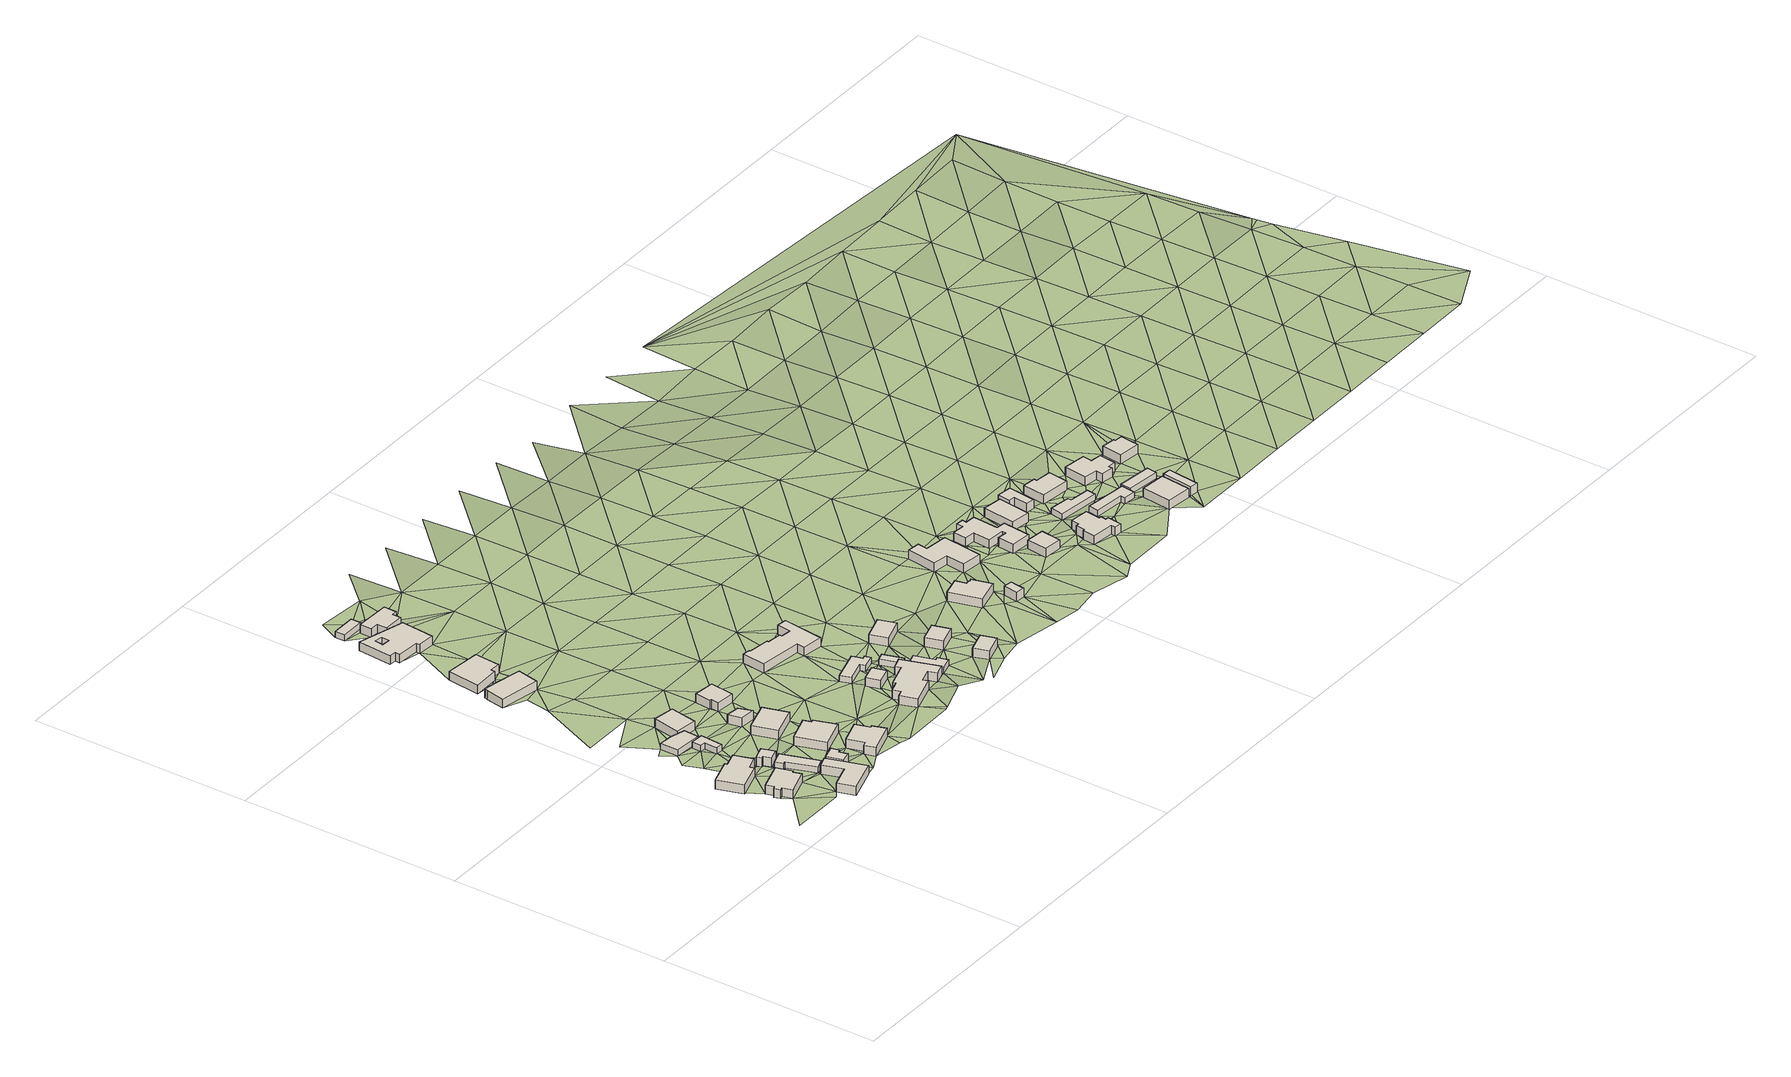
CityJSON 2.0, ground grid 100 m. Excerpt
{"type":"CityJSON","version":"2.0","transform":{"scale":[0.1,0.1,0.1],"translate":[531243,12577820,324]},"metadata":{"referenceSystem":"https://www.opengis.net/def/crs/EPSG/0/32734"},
"CityObjects":{
"building1":{"type":"Building","attributes":{"address":"5 Khorhamer Street Mamre 7347 Cape Town","building":"house","building:levels":"1","building_height":4.1,"plus_code":"4FRWFFPJ+37V","ground_height":194.31,"roof_height":198.41},"geometry":[{"type":"Solid","lod":"1","boundaries":[[[[0,1,2,3]],[[1,4,5,2]],[[4,6,7,5]],[[6,8,9,7]],[[8,10,11,9]],[[10,12,13,11]],[[12,14,15,13]],[[14,16,17,15]],[[16,18,19,17]],[[18,0,3,19]],[[3,2,5,7,9,11,13,15,17,19]],[[18,16,14,12,10,8,6,4,1,0]]]]}]},
"building2":{"type":"Building","attributes":{"address":"3 Khorhamer Street Mamre 7347 Cape Town","building":"house","building:levels":"1","building_height":4.1,"plus_code":"4FRWFFPJ+576","ground_height":194,"roof_height":198.1},"geometry":[{"type":"Solid","lod":"1","boundaries":[[[[20,21,22,23]],[[21,24,25,22]],[[24,26,27,25]],[[26,28,29,27]],[[28,30,31,29]],[[30,32,33,31]],[[32,34,35,33]],[[34,20,23,35]],[[23,22,25,27,29,31,33,35]],[[34,32,30,28,26,24,21,20]]]]}]},
"building3":{"type":"Building","attributes":{"address":"7 Khorhamer Street Mamre 7347 Cape Town","building":"house","building:levels":"1","building_height":4.1,"plus_code":"4FRWFFPJ+29J","ground_height":194.35,"roof_height":198.45},"geometry":[{"type":"Solid","lod":"1","boundaries":[[[[36,37,38,39]],[[37,40,41,38]],[[40,42,43,41]],[[42,44,45,43]],[[44,46,47,45]],[[46,36,39,47]],[[39,38,41,43,45,47]],[[46,44,42,40,37,36]]]]}]},
"building4":{"type":"Building","attributes":{"building":"garage","building:levels":"1","building_height":4.1,"plus_code":"4FRWFFPJ+583","ground_height":194.04,"roof_height":198.14},"geometry":[{"type":"Solid","lod":"1","boundaries":[[[[48,49,50,51]],[[49,52,53,50]],[[52,54,55,53]],[[54,56,57,55]],[[56,58,59,57]],[[58,48,51,59]],[[51,50,53,55,57,59]],[[58,56,54,52,49,48]]]]}]},
"building5":{"type":"Building","attributes":{"address":"Khorhamer Street Mamre 7347 Cape Town","building":"cabin","building:levels":"1","building_height":2.8,"plus_code":"4FRWFFPJ+485","ground_height":194.35,"roof_height":197.15},"geometry":[{"type":"Solid","lod":"1","boundaries":[[[[60,61,62,63]],[[61,64,65,62]],[[64,66,67,65]],[[66,68,69,67]],[[68,70,71,69]],[[70,60,63,71]],[[63,62,65,67,69,71]],[[70,68,66,64,61,60]]]]}]},
"building6":{"type":"Building","attributes":{"building":"cabin","building:levels":"1","building_height":2.8,"plus_code":"4FRWFFPJ+77H","ground_height":193.73,"roof_height":196.53},"geometry":[{"type":"Solid","lod":"1","boundaries":[[[[72,73,74,75]],[[73,76,77,74]],[[76,78,79,77]],[[78,80,81,79]],[[80,72,75,81]],[[75,74,77,79,81]],[[80,78,76,73,72]]]]}]},
"building7":{"type":"Building","attributes":{"address":"Khorhamer Street Mamre 7347 Cape Town","building":"cabin","building:levels":"1","building_height":2.8,"plus_code":"4FRWFFPJ+68J","ground_height":193.73,"roof_height":196.53},"geometry":[{"type":"Solid","lod":"1","boundaries":[[[[82,83,84,85]],[[83,86,87,84]],[[86,88,89,87]],[[88,90,91,89]],[[90,92,93,91]],[[92,82,85,93]],[[85,84,87,89,91,93]],[[92,90,88,86,83,82]]]]}]},
"building8":{"type":"Building","attributes":{"building":"yes","building:levels":"1","building_height":4.1,"plus_code":"4FRWFFPJ+398","ground_height":194.6,"roof_height":198.7},"geometry":[{"type":"Solid","lod":"1","boundaries":[[[[94,95,96,97]],[[95,98,99,96]],[[98,100,101,99]],[[100,102,103,101]],[[102,104,105,103]],[[104,94,97,105]],[[97,96,99,101,103,105]],[[104,102,100,98,95,94]]]]}]},
"building9":{"type":"Building","attributes":{"address":"21 Main Road Mamre 7347 Cape Town","building":"house","building:levels":"1","building_height":4.1,"plus_code":"4FRWFFPJ+884","ground_height":193.42,"roof_height":197.52},"geometry":[{"type":"Solid","lod":"1","boundaries":[[[[106,107,108,109]],[[107,110,111,108]],[[110,112,113,111]],[[112,106,109,113]],[[109,108,111,113]],[[112,110,107,106]]]]}]},
"building10":{"type":"Building","attributes":{"address":"1 Frans Street Mamre 7347 Cape Town","building":"house","building:levels":"1","building_height":4.1,"plus_code":"4FRWFFPJ+H73","ground_height":193.17,"roof_height":197.27},"geometry":[{"type":"Solid","lod":"1","boundaries":[[[[114,115,116,117]],[[115,118,119,116]],[[118,120,121,119]],[[120,122,123,121]],[[122,124,125,123]],[[124,114,117,125]],[[117,116,119,121,123,125]],[[124,122,120,118,115,114]]]]}]},
"building11":{"type":"Building","attributes":{"address":"4 Groenkloof Street Mamre 7347 Cape Town","building":"house","building:levels":"1","building_height":4.1,"plus_code":"4FRWFFPJ+4CG","ground_height":194.31,"roof_height":198.41},"geometry":[{"type":"Solid","lod":"1","boundaries":[[[[126,127,128,129]],[[127,130,131,128]],[[130,132,133,131]],[[132,134,135,133]],[[134,136,137,135]],[[136,126,129,137]],[[129,128,131,133,135,137]],[[136,134,132,130,127,126]]]]}]},
"building12":{"type":"Building","attributes":{"address":"1 Tol Street Mamre 7347 Cape Town","building":"house","building:levels":"1","building_height":4.1,"plus_code":"4FRWFFPJ+J78","ground_height":193.06,"roof_height":197.16},"geometry":[{"type":"Solid","lod":"1","boundaries":[[[[138,139,140,141]],[[139,142,143,140]],[[142,144,145,143]],[[144,146,147,145]],[[146,148,149,147]],[[148,138,141,149]],[[141,140,143,145,147,149]],[[148,146,144,142,139,138]]]]}]},
"building13":{"type":"Building","attributes":{"address":"2 Groenkloof Street Mamre 7347 Cape Town","building":"house","building:levels":"1","building_height":4.1,"plus_code":"4FRWFFPJ+5CV","ground_height":194.31,"roof_height":198.41},"geometry":[{"type":"Solid","lod":"1","boundaries":[[[[150,151,152,153]],[[151,154,155,152]],[[154,156,157,155]],[[156,150,153,157]],[[153,152,155,157]],[[156,154,151,150]]]]}]},
"building14":{"type":"Building","attributes":{"address":"6 Groenkloof Street Mamre 7347 Cape Town","building":"house","building:levels":"1","building_height":4.1,"plus_code":"4FRWFFPJ+3F3","ground_height":194.6,"roof_height":198.7},"geometry":[{"type":"Solid","lod":"1","boundaries":[[[[158,159,160,161]],[[159,162,163,160]],[[162,164,165,163]],[[164,166,167,165]],[[166,168,169,167]],[[168,170,171,169]],[[170,172,173,171]],[[172,158,161,173]],[[161,160,163,165,167,169,171,173]],[[172,170,168,166,164,162,159,158]]]]}]},
"building15":{"type":"Building","attributes":{"address":"Groenkloof Street Mamre 7347 Cape Town","building":"garage","building:levels":"1","building_height":4.1,"plus_code":"4FRWFFPJ+6CR","ground_height":193.97,"roof_height":198.07},"geometry":[{"type":"Solid","lod":"1","boundaries":[[[[174,175,176,177]],[[175,178,179,176]],[[178,180,181,179]],[[180,174,177,181]],[[177,176,179,181]],[[180,178,175,174]]]]}]},
"building16":{"type":"Building","attributes":{"address":"2 Tol Street Mamre 7347 Cape Town","building":"house","building:levels":"1","building_height":4.1,"plus_code":"4FRWFFPJ+P7W","ground_height":192.97,"roof_height":197.07},"geometry":[{"type":"Solid","lod":"1","boundaries":[[[[182,183,184,185]],[[183,186,187,184]],[[186,188,189,187]],[[188,190,191,189]],[[190,192,193,191]],[[192,194,195,193]],[[194,196,197,195]],[[196,182,185,197]],[[198,199,200,201]],[[199,202,203,200]],[[202,204,205,203]],[[204,198,201,205]],[[185,184,187,189,191,193,195,197],[201,200,203,205]],[[196,194,192,190,188,186,183,182],[204,202,199,198]]]]}]},
"building17":{"type":"Building","attributes":{"address":"19 Main Road Mamre 7347 Cape Town","building":"house","building:levels":"1","building_height":4.1,"plus_code":"4FRWFFPJ+8C4","ground_height":193.97,"roof_height":198.07},"geometry":[{"type":"Solid","lod":"1","boundaries":[[[[206,207,208,209]],[[207,210,211,208]],[[210,212,213,211]],[[212,214,215,213]],[[214,216,217,215]],[[216,206,209,217]],[[209,208,211,213,215,217]],[[216,214,212,210,207,206]]]]}]},
"building18":{"type":"Building","attributes":{"building":"cabin","building:levels":"1","building_height":2.8,"plus_code":"4FRWFFPJ+R7M","ground_height":192.94,"roof_height":195.74},"geometry":[{"type":"Solid","lod":"1","boundaries":[[[[218,219,220,221]],[[219,222,223,220]],[[222,224,225,223]],[[224,218,221,225]],[[221,220,223,225]],[[224,222,219,218]]]]}]},
"building19":{"type":"Building","attributes":{"address":"27 Frans Street Mamre 7347 Cape Town","building":"house","building:levels":"1","building_height":4.1,"plus_code":"4FRWFFPJ+R83","ground_height":192.94,"roof_height":197.04},"geometry":[{"type":"Solid","lod":"1","boundaries":[[[[226,227,228,229]],[[227,230,231,228]],[[230,232,233,231]],[[232,234,235,233]],[[234,236,237,235]],[[236,238,239,237]],[[238,240,241,239]],[[240,226,229,241]],[[229,228,231,233,235,237,239,241]],[[240,238,236,234,232,230,227,226]]]]}]},
"building20":{"type":"Building","attributes":{"address":"3 Groenkloof Street Mamre 7347 Cape Town","building":"house","building:levels":"1","building_height":4.1,"plus_code":"4FRWFFPJ+4JP","ground_height":194.77,"roof_height":198.87},"geometry":[{"type":"Solid","lod":"1","boundaries":[[[[242,243,244,245]],[[243,246,247,244]],[[246,248,249,247]],[[248,242,245,249]],[[245,244,247,249]],[[248,246,243,242]]]]}]},
"building21":{"type":"Building","attributes":{"address":"5 Groenkloof Street Mamre 7347 Cape Town","building":"house","building:levels":"1","building_height":4.1,"plus_code":"4FRWFFPJ+3MJ","ground_height":195.22,"roof_height":199.32},"geometry":[{"type":"Solid","lod":"1","boundaries":[[[[250,251,252,253]],[[251,254,255,252]],[[254,256,257,255]],[[256,258,259,257]],[[258,260,261,259]],[[260,262,263,261]],[[262,264,265,263]],[[264,266,267,265]],[[266,268,269,267]],[[268,270,271,269]],[[270,272,273,271]],[[272,274,275,273]],[[274,276,277,275]],[[276,250,253,277]],[[253,252,255,257,259,261,263,265,267,269,271,273,275,277]],[[276,274,272,270,268,266,264,262,260,258,256,254,251,250]]]]}]},
"building22":{"type":"Building","attributes":{"address":"Groenkloof Street Mamre 7347 Cape Town","building":"cabin","building:levels":"1","building_height":2.8,"plus_code":"4FRWFFPJ+5JG","ground_height":194.77,"roof_height":197.57},"geometry":[{"type":"Solid","lod":"1","boundaries":[[[[278,279,280,281]],[[279,282,283,280]],[[282,284,285,283]],[[284,286,287,285]],[[286,288,289,287]],[[288,290,291,289]],[[290,292,293,291]],[[292,278,281,293]],[[281,280,283,285,287,289,291,293]],[[292,290,288,286,284,282,279,278]]]]}]},
"building23":{"type":"Building","attributes":{"address":"17 Main Road Mamre 7347 Cape Town","building":"house","building:levels":"1","building_height":4.1,"plus_code":"4FRWFFPJ+7JV","ground_height":194.25,"roof_height":198.35},"geometry":[{"type":"Solid","lod":"1","boundaries":[[[[294,295,296,297]],[[295,298,299,296]],[[298,300,301,299]],[[300,302,303,301]],[[302,304,305,303]],[[304,306,307,305]],[[306,308,309,307]],[[308,310,311,309]],[[310,312,313,311]],[[312,314,315,313]],[[314,316,317,315]],[[316,318,319,317]],[[318,320,321,319]],[[320,294,297,321]],[[297,296,299,301,303,305,307,309,311,313,315,317,319,321]],[[320,318,316,314,312,310,308,306,304,302,300,298,295,294]]]]}]},
"building24":{"type":"Building","attributes":{"building":"cabin","building:levels":"1","building_height":2.8,"plus_code":"4FRWFFPJ+4MX","ground_height":194.77,"roof_height":197.57},"geometry":[{"type":"Solid","lod":"1","boundaries":[[[[322,323,324,325]],[[323,326,327,324]],[[326,328,329,327]],[[328,322,325,329]],[[325,324,327,329]],[[328,326,323,322]]]]}]},
"building25":{"type":"Building","attributes":{"building":"cabin","building:levels":"1","building_height":2.8,"plus_code":"4FRWFFPJ+4P2","ground_height":195.39,"roof_height":198.19},"geometry":[{"type":"Solid","lod":"1","boundaries":[[[[330,331,332,333]],[[331,334,335,332]],[[334,336,337,335]],[[336,338,339,337]],[[338,340,341,339]],[[340,330,333,341]],[[333,332,335,337,339,341]],[[340,338,336,334,331,330]]]]}]},
"building26":{"type":"Building","attributes":{"address":"4 Akkerboom Avenue Mamre 7347 Cape Town","building":"house","building:levels":"1","building_height":4.1,"plus_code":"4FRWFFPJ+5QR","ground_height":194.83,"roof_height":198.93},"geometry":[{"type":"Solid","lod":"1","boundaries":[[[[342,343,344,345]],[[343,346,347,344]],[[346,348,349,347]],[[348,342,345,349]],[[345,344,347,349]],[[348,346,343,342]]]]}]},
"building27":{"type":"Building","attributes":{"address":"8 Akkerboom Avenue Mamre 7347 Cape Town","building":"house","building:levels":"1","building_height":4.1,"plus_code":"4FRWFFPJ+3R2","ground_height":195.39,"roof_height":199.49},"geometry":[{"type":"Solid","lod":"1","boundaries":[[[[350,351,352,353]],[[351,354,355,352]],[[354,356,357,355]],[[356,350,353,357]],[[353,352,355,357]],[[356,354,351,350]]]]}]},
"building28":{"type":"Building","attributes":{"address":"6 Akkerboom Avenue Mamre 7347 Cape Town","building":"house","building:levels":"1","building_height":4.1,"plus_code":"4FRWFFPJ+4Q8","ground_height":195.39,"roof_height":199.49},"geometry":[{"type":"Solid","lod":"1","boundaries":[[[[358,359,360,361]],[[359,362,363,360]],[[362,364,365,363]],[[364,358,361,365]],[[361,360,363,365]],[[364,362,359,358]]]]}]},
"building29":{"type":"Building","attributes":{"address":"1 Bauhinia Crescent Mamre 7347 Cape Town","building":"house","building:levels":"1","building_height":4.1,"plus_code":"4FRWFFPJ+4WW","ground_height":195.22,"roof_height":199.32},"geometry":[{"type":"Solid","lod":"1","boundaries":[[[[366,367,368,369]],[[367,370,371,368]],[[370,372,373,371]],[[372,374,375,373]],[[374,376,377,375]],[[376,378,379,377]],[[378,380,381,379]],[[380,366,369,381]],[[369,368,371,373,375,377,379,381]],[[380,378,376,374,372,370,367,366]]]]}]},
"building30":{"type":"Building","attributes":{"building":"garage","building:levels":"1","building_height":4.1,"plus_code":"4FRWFFPJ+3XV","ground_height":195.77,"roof_height":199.87},"geometry":[{"type":"Solid","lod":"1","boundaries":[[[[382,383,384,385]],[[383,386,387,384]],[[386,388,389,387]],[[388,382,385,389]],[[385,384,387,389]],[[388,386,383,382]]]]}]},
"building31":{"type":"Building","attributes":{"address":"11 Main Road Mamre 7347 Cape Town","building":"house","building:levels":"1","building_height":4.1,"plus_code":"4FRWFFPM+62J","ground_height":194.76,"roof_height":198.86},"geometry":[{"type":"Solid","lod":"1","boundaries":[[[[390,391,392,393]],[[391,394,395,392]],[[394,396,397,395]],[[396,398,399,397]],[[398,400,401,399]],[[400,402,403,401]],[[402,404,405,403]],[[404,390,393,405]],[[393,392,395,397,399,401,403,405]],[[404,402,400,398,396,394,391,390]]]]}]},
"building32":{"type":"Building","attributes":{"address":"9 Main Road Mamre 7347 Cape Town","building":"house","building:levels":"1","building_height":4.1,"plus_code":"4FRWFFPM+639","ground_height":195.02,"roof_height":199.12},"geometry":[{"type":"Solid","lod":"1","boundaries":[[[[406,407,408,409]],[[407,410,411,408]],[[410,412,413,411]],[[412,414,415,413]],[[414,416,417,415]],[[416,418,419,417]],[[418,420,421,419]],[[420,422,423,421]],[[422,424,425,423]],[[424,426,427,425]],[[426,428,429,427]],[[428,430,431,429]],[[430,432,433,431]],[[432,434,435,433]],[[434,436,437,435]],[[436,406,409,437]],[[409,408,411,413,415,417,419,421,423,425,427,429,431,433,435,437]],[[436,434,432,430,428,426,424,422,420,418,416,414,412,410,407,406]]]]}]},
"building33":{"type":"Building","attributes":{"address":"Bauhinia Crescent Mamre 7347 Cape Town","building":"house","building:levels":"1","building_height":4.1,"plus_code":"4FRWFFPM+44F","ground_height":195.59,"roof_height":199.69},"geometry":[{"type":"Solid","lod":"1","boundaries":[[[[438,439,440,441]],[[439,442,443,440]],[[442,444,445,443]],[[444,438,441,445]],[[441,440,443,445]],[[444,442,439,438]]]]}]},
"building34":{"type":"Building","attributes":{"address":"7 Main Road Mamre 7347 Cape Town","building":"house","building:levels":"1","building_height":4.1,"plus_code":"4FRWFFPM+657","ground_height":195.18,"roof_height":199.28},"geometry":[{"type":"Solid","lod":"1","boundaries":[[[[446,447,448,449]],[[447,450,451,448]],[[450,452,453,451]],[[452,446,449,453]],[[449,448,451,453]],[[452,450,447,446]]]]}]},
"building35":{"type":"Building","attributes":{"address":"7 Bauhinia Crescent Mamre 7347 Cape Town","building":"house","building:levels":"1","building_height":4.1,"plus_code":"4FRWFFPM+36J","ground_height":196.23,"roof_height":200.33},"geometry":[{"type":"Solid","lod":"1","boundaries":[[[[454,455,456,457]],[[455,458,459,456]],[[458,460,461,459]],[[460,462,463,461]],[[462,464,465,463]],[[464,466,467,465]],[[466,468,469,467]],[[468,470,471,469]],[[470,472,473,471]],[[472,474,475,473]],[[474,476,477,475]],[[476,478,479,477]],[[478,480,481,479]],[[480,454,457,481]],[[457,456,459,461,463,465,467,469,471,473,475,477,479,481]],[[480,478,476,474,472,470,468,466,464,462,460,458,455,454]]]]}]},
"building36":{"type":"Building","attributes":{"building":"garage","building:levels":"1","building_height":4.1,"plus_code":"4FRWFFPM+667","ground_height":195.14,"roof_height":199.24},"geometry":[{"type":"Solid","lod":"1","boundaries":[[[[482,483,484,485]],[[483,486,487,484]],[[486,488,489,487]],[[488,490,491,489]],[[490,492,493,491]],[[492,482,485,493]],[[485,484,487,489,491,493]],[[492,490,488,486,483,482]]]]}]},
"building37":{"type":"Building","attributes":{"building":"cabin","building:levels":"1","building_height":2.8,"plus_code":"4FRWFFPM+47R","ground_height":195.83,"roof_height":198.63},"geometry":[{"type":"Solid","lod":"1","boundaries":[[[[494,495,496,497]],[[495,498,499,496]],[[498,500,501,499]],[[500,502,503,501]],[[502,504,505,503]],[[504,494,497,505]],[[497,496,499,501,503,505]],[[504,502,500,498,495,494]]]]}]},
"building38":{"type":"Building","attributes":{"building":"cabin","building:levels":"1","building_height":2.8,"plus_code":"4FRWFFPM+479","ground_height":196.17,"roof_height":198.97},"geometry":[{"type":"Solid","lod":"1","boundaries":[[[[506,507,508,509]],[[507,510,511,508]],[[510,512,513,511]],[[512,514,515,513]],[[514,516,517,515]],[[516,506,509,517]],[[509,508,511,513,515,517]],[[516,514,512,510,507,506]]]]}]},
"building39":{"type":"Building","attributes":{"address":"5 Main Road Mamre 7347 Cape Town","building":"house","building:levels":"1","building_height":4.1,"plus_code":"4FRWFFPM+673","ground_height":195.14,"roof_height":199.24},"geometry":[{"type":"Solid","lod":"1","boundaries":[[[[518,519,520,521]],[[519,522,523,520]],[[522,524,525,523]],[[524,526,527,525]],[[526,528,529,527]],[[528,518,521,529]],[[521,520,523,525,527,529]],[[528,526,524,522,519,518]]]]}]},
"building40":{"type":"Building","attributes":{"address":"11 Bauhinia Crescent Mamre 7347 Cape Town","building":"house","building:levels":"1","building_height":4.1,"plus_code":"4FRWFFPM+393","ground_height":196.17,"roof_height":200.27},"geometry":[{"type":"Solid","lod":"1","boundaries":[[[[530,531,532,533]],[[531,534,535,532]],[[534,536,537,535]],[[536,530,533,537]],[[533,532,535,537]],[[536,534,531,530]]]]}]},
"building41":{"type":"Building","attributes":{"building":"cabin","building:levels":"1","building_height":2.8,"plus_code":"4FRWFFPM+493","ground_height":196.17,"roof_height":198.97},"geometry":[{"type":"Solid","lod":"1","boundaries":[[[[538,539,540,541]],[[539,542,543,540]],[[542,544,545,543]],[[544,538,541,545]],[[541,540,543,545]],[[544,542,539,538]]]]}]},
"building42":{"type":"Building","attributes":{"address":"3 Main Road Mamre 7347 Cape Town","building":"house","building:levels":"1","building_height":4.1,"plus_code":"4FRWFFPM+59C","ground_height":195.73,"roof_height":199.83},"geometry":[{"type":"Solid","lod":"1","boundaries":[[[[546,547,548,549]],[[547,550,551,548]],[[550,552,553,551]],[[552,554,555,553]],[[554,556,557,555]],[[556,558,559,557]],[[558,560,561,559]],[[560,562,563,561]],[[562,564,565,563]],[[564,546,549,565]],[[549,548,551,553,555,557,559,561,563,565]],[[564,562,560,558,556,554,552,550,547,546]]]]}]},
"building43":{"type":"Building","attributes":{"building":"garage","building:levels":"1","building_height":4.1,"plus_code":"4FRWFFPM+3C2","ground_height":196.17,"roof_height":200.27},"geometry":[{"type":"Solid","lod":"1","boundaries":[[[[566,567,568,569]],[[567,570,571,568]],[[570,572,573,571]],[[572,566,569,573]],[[569,568,571,573]],[[572,570,567,566]]]]}]},
"building44":{"type":"Building","attributes":{"address":"1 Main Road Mamre 7347 Cape Town","building":"house","building:levels":"1","building_height":4.1,"plus_code":"4FRWFFPM+5CH","ground_height":195.5,"roof_height":199.6},"geometry":[{"type":"Solid","lod":"1","boundaries":[[[[574,575,576,577]],[[575,578,579,576]],[[578,580,581,579]],[[580,582,583,581]],[[582,584,585,583]],[[584,574,577,585]],[[577,576,579,581,583,585]],[[584,582,580,578,575,574]]]]}]},
"terrain1":{"type":"TINRelief","geometry":[{"type":"CompositeSurface","lod":"1","boundaries":[[[586,587,0]],[[18,16,0]],[[10,588,589]],[[590,0,587]],[[0,590,1]],[[588,10,8]],[[28,32,30]],[[28,591,32]],[[4,1,6]],[[592,588,26]],[[8,6,593]],[[88,594,591]],[[588,8,61]],[[590,37,1]],[[593,64,8]],[[6,64,593]],[[6,1,68]],[[588,595,26]],[[594,88,73]],[[596,73,72]],[[61,595,588]],[[591,28,597]],[[61,8,64]],[[590,598,37]],[[6,66,64]],[[54,28,26]],[[68,1,37]],[[591,597,88]],[[66,6,68]],[[595,54,26]],[[54,599,28]],[[595,61,600]],[[600,601,595]],[[597,28,599]],[[86,73,88]],[[61,60,600]],[[52,599,54]],[[602,68,37]],[[107,603,72]],[[76,73,86]],[[597,599,604]],[[90,88,597]],[[60,605,600]],[[602,37,606]],[[80,107,72]],[[607,608,609]],[[606,104,602]],[[610,606,611]],[[610,104,606]],[[80,612,613]],[[83,76,86]],[[80,78,612]],[[107,609,603]],[[610,611,614]],[[107,80,613]],[[52,154,599]],[[604,599,154]],[[102,602,104]],[[78,76,83]],[[615,605,60]],[[60,602,615]],[[616,614,611]],[[156,52,605]],[[613,612,617]],[[78,617,612]],[[83,617,78]],[[98,614,100]],[[102,618,602]],[[619,83,604]],[[615,602,618]],[[614,616,620]],[[156,605,615]],[[52,156,154]],[[100,614,620]],[[102,100,166]],[[604,154,619]],[[616,621,620]],[[622,623,120]],[[607,609,624]],[[617,83,178]],[[625,609,107]],[[618,102,166]],[[623,622,607]],[[166,100,620]],[[619,178,83]],[[624,623,607]],[[620,626,166]],[[627,628,629]],[[615,134,156]],[[629,630,627]],[[631,618,166]],[[625,617,210]],[[178,214,617]],[[619,154,632]],[[627,630,633]],[[634,609,625]],[[624,609,634]],[[617,214,210]],[[134,150,156]],[[151,632,154]],[[635,621,636]],[[623,637,633]],[[631,166,638]],[[627,639,640]],[[214,178,175]],[[627,633,639]],[[210,207,625]],[[134,641,642]],[[633,637,639]],[[642,150,134]],[[632,151,175]],[[643,142,644]],[[644,142,645]],[[624,646,623]],[[212,210,214]],[[625,207,634]],[[647,648,643]],[[635,636,649]],[[638,650,651]],[[175,216,214]],[[216,175,151]],[[652,642,631]],[[638,652,631]],[[652,638,651]],[[623,653,637]],[[634,646,624]],[[654,150,642]],[[236,182,655]],[[654,151,150]],[[637,653,639]],[[643,644,656]],[[236,234,218]],[[207,206,634]],[[182,657,655]],[[652,654,642]],[[234,219,218]],[[264,651,635]],[[635,649,658]],[[623,646,653]],[[659,224,222]],[[238,236,655]],[[660,645,639]],[[216,151,661]],[[652,651,264]],[[644,645,660]],[[654,661,151]],[[661,206,216]],[[644,660,656]],[[657,662,655]],[[219,663,222]],[[232,219,234]],[[206,664,634]],[[660,639,653]],[[658,264,635]],[[664,646,634]],[[658,649,665]],[[222,666,659]],[[663,219,232]],[[654,652,279]],[[260,652,264]],[[230,227,662]],[[656,667,657]],[[666,222,663]],[[661,310,206]],[[260,668,652]],[[654,312,661]],[[657,667,662]],[[646,669,653]],[[660,667,656]],[[663,232,666]],[[652,668,279]],[[664,206,310]],[[662,667,230]],[[670,658,665]],[[262,260,264]],[[312,654,278]],[[279,278,654]],[[669,646,664]],[[310,661,312]],[[268,658,670]],[[671,232,230]],[[258,256,260]],[[672,260,256]],[[260,672,668]],[[232,671,666]],[[230,667,671]],[[653,673,660]],[[664,310,308]],[[669,674,653]],[[675,672,256]],[[668,243,279]],[[676,268,670]],[[278,677,312]],[[675,256,254]],[[279,243,282]],[[653,674,673]],[[270,268,678]],[[679,677,278]],[[292,679,278]],[[306,680,308]],[[308,681,664]],[[660,682,667]],[[683,666,671]],[[268,676,684]],[[685,312,677]],[[678,268,684]],[[243,284,282]],[[254,251,675]],[[675,328,243]],[[686,669,664]],[[284,243,328]],[[251,328,675]],[[677,679,292]],[[340,684,676]],[[667,682,671]],[[308,680,681]],[[660,673,682]],[[286,284,328]],[[687,328,251]],[[688,340,676]],[[684,340,689]],[[290,288,292]],[[680,690,691]],[[669,686,674]],[[328,687,692]],[[687,689,692]],[[686,664,681]],[[692,689,338]],[[292,693,677]],[[338,689,340]],[[286,328,694]],[[288,286,694]],[[338,695,692]],[[340,688,330]],[[680,691,696]],[[336,695,338]],[[346,292,288]],[[697,698,691]],[[696,681,680]],[[694,346,288]],[[346,693,292]],[[691,698,696]],[[673,674,699]],[[334,700,336]],[[694,695,348]],[[331,700,334]],[[682,701,671]],[[695,336,348]],[[330,688,351]],[[681,696,702]],[[674,686,699]],[[348,346,694]],[[700,362,336]],[[331,330,364]],[[364,700,331]],[[703,351,688]],[[704,671,701]],[[348,336,362]],[[703,705,706]],[[330,351,364]],[[707,693,346]],[[702,693,707]],[[362,700,364]],[[682,673,708]],[[681,702,709]],[[699,710,673]],[[686,681,711]],[[348,362,342]],[[712,364,351]],[[713,703,706]],[[343,707,346]],[[673,710,708]],[[709,702,707]],[[342,362,714]],[[715,364,712]],[[711,699,686]],[[701,682,716]],[[711,681,709]],[[713,706,717]],[[712,713,718]],[[712,718,715]],[[715,718,714]],[[682,708,716]],[[713,717,718]],[[343,342,719]],[[719,342,714]],[[343,720,707]],[[699,721,710]],[[699,711,722]],[[723,709,707]],[[724,701,716]],[[380,714,718]],[[720,343,719]],[[725,718,717]],[[699,722,721]],[[714,380,719]],[[708,710,726]],[[723,707,720]],[[711,709,727]],[[728,717,729]],[[380,718,725]],[[728,725,717]],[[710,721,726]],[[722,711,727]],[[716,708,730]],[[727,709,723]],[[731,720,719]],[[708,726,730]],[[719,380,731]],[[721,722,732]],[[729,382,728]],[[733,725,728]],[[729,383,382]],[[383,729,734]],[[722,727,732]],[[380,378,735]],[[388,728,382]],[[736,723,720]],[[737,716,730]],[[388,733,728]],[[374,378,376]],[[731,380,735]],[[735,378,374]],[[372,370,374]],[[720,731,738]],[[735,374,370]],[[733,388,386]],[[739,726,721]],[[736,720,738]],[[721,732,740]],[[741,383,734]],[[742,727,723]],[[743,370,733]],[[743,735,370]],[[735,743,731]],[[386,383,744]],[[721,740,739]],[[733,386,745]],[[746,730,726]],[[741,744,383]],[[742,723,736]],[[738,731,390]],[[733,745,743]],[[731,743,747]],[[732,727,748]],[[738,390,736]],[[745,386,744]],[[726,739,746]],[[736,390,404]],[[748,740,732]],[[748,727,742]],[[749,744,741]],[[404,402,750]],[[751,730,746]],[[744,752,745]],[[745,753,754]],[[755,736,404]],[[745,752,753]],[[750,745,754]],[[740,756,739]],[[744,757,752]],[[750,758,404]],[[759,740,748]],[[754,753,760]],[[761,742,736]],[[749,762,744]],[[754,410,750]],[[763,753,752]],[[760,753,763]],[[757,744,762]],[[758,750,410]],[[404,758,755]],[[760,764,754]],[[740,759,756]],[[438,752,757]],[[739,765,746]],[[758,410,406]],[[760,763,766]],[[761,736,755]],[[767,762,749]],[[438,768,752]],[[407,406,410]],[[769,748,742]],[[763,770,766]],[[406,436,758]],[[757,762,771]],[[438,772,768]],[[739,756,765]],[[762,767,454]],[[748,769,759]],[[769,742,761]],[[773,436,434]],[[774,775,773]],[[775,768,776]],[[758,436,777]],[[476,771,762]],[[476,772,771]],[[778,768,772]],[[767,779,454]],[[454,480,762]],[[776,768,778]],[[758,780,755]],[[762,480,476]],[[781,746,765]],[[775,447,773]],[[775,776,447]],[[773,777,436]],[[756,759,782]],[[476,480,478]],[[472,772,476]],[[767,783,779]],[[784,776,778]],[[504,778,772]],[[755,780,761]],[[779,785,454]],[[447,777,773]],[[474,472,476]],[[472,504,772]],[[780,758,777]],[[769,782,759]],[[778,504,784]],[[756,786,765]],[[446,777,447]],[[783,787,779]],[[472,788,504]],[[761,789,769]],[[502,784,504]],[[446,784,790]],[[791,790,784]],[[791,784,502]],[[756,782,786]],[[792,793,794]],[[795,794,788]],[[777,446,796]],[[797,793,787]],[[790,796,446]],[[789,761,780]],[[791,798,790]],[[788,794,799]],[[797,794,793]],[[502,800,791]],[[504,788,801]],[[794,797,799]],[[801,788,799]],[[802,800,502]],[[787,783,803]],[[769,804,782]],[[805,765,786]],[[500,802,502]],[[806,777,796]],[[504,801,494]],[[797,787,803]],[[802,518,800]],[[804,769,789]],[[482,800,518]],[[807,799,797]],[[777,808,780]],[[500,809,802]],[[810,765,805]],[[806,796,482]],[[782,811,786]],[[495,500,498]],[[812,807,797]],[[495,809,500]],[[797,803,812]],[[482,518,806]],[[809,813,802]],[[808,777,806]],[[811,782,804]],[[801,516,494]],[[789,780,814]],[[518,528,806]],[[813,809,495]],[[786,815,805]],[[534,812,803]],[[528,816,817]],[[534,514,812]],[[495,494,554]],[[818,813,495]],[[806,528,817]],[[538,494,516]],[[780,808,814]],[[815,786,811]],[[539,514,534]],[[539,516,514]],[[538,554,494]],[[819,803,820]],[[495,554,818]],[[804,789,821]],[[539,538,516]],[[547,817,813]],[[813,818,547]],[[534,822,539]],[[805,823,810]],[[820,824,819]],[[818,554,552]],[[824,820,825]],[[531,822,534]],[[556,554,538]],[[789,814,821]],[[823,805,815]],[[806,817,826]],[[542,539,822]],[[819,824,531]],[[827,811,804]],[[826,817,547]],[[556,538,544]],[[531,824,572]],[[828,808,806]],[[822,531,542]],[[820,829,825]],[[560,558,556]],[[542,531,572]],[[811,827,815]],[[804,821,827]],[[560,556,544]],[[546,826,547]],[[572,570,542]],[[546,564,562]],[[544,542,570]],[[828,806,826]],[[560,544,830]],[[814,808,831]],[[562,560,830]],[[570,825,832]],[[562,833,546]],[[834,823,815]],[[826,546,833]],[[832,544,570]],[[830,833,562]],[[829,832,825]],[[578,830,544]],[[808,828,831]],[[834,815,827]],[[821,814,835]],[[544,832,578]],[[836,837,823]],[[814,831,835]],[[836,823,834]],[[826,833,838]],[[584,582,580]],[[827,821,839]],[[840,578,832]],[[838,833,584]],[[580,578,840]],[[826,841,828]],[[580,838,584]],[[832,829,842]],[[821,835,839]],[[843,834,827]],[[840,838,580]],[[841,826,838]],[[844,831,828]],[[829,845,842]],[[840,832,846]],[[843,827,839]],[[836,834,847]],[[828,841,844]],[[831,848,835]],[[832,842,846]],[[840,849,838]],[[850,836,847]],[[843,847,834]],[[831,844,848]],[[851,839,835]],[[840,846,849]],[[838,852,841]],[[842,845,853]],[[835,848,851]],[[843,839,854]],[[852,838,849]],[[841,855,844]],[[845,856,853]],[[850,847,857]],[[846,842,858]],[[854,839,851]],[[857,847,843]],[[841,852,855]],[[848,844,859]],[[842,853,858]],[[849,846,860]],[[857,843,854]],[[844,855,859]],[[851,848,861]],[[846,858,860]],[[852,849,862]],[[857,863,850]],[[864,853,856]],[[848,859,861]],[[865,854,851]],[[862,849,860]],[[855,852,866]],[[856,867,864]],[[853,868,858]],[[865,851,861]],[[857,854,863]],[[852,862,866]],[[859,855,869]],[[853,864,868]],[[858,870,860]],[[850,863,871]],[[863,854,865]],[[855,866,869]],[[872,861,859]],[[858,868,870]],[[860,873,862]],[[867,874,864]],[[859,869,872]],[[873,866,862]],[[875,865,861]],[[873,860,870]],[[867,876,874]],[[850,871,877]],[[868,864,878]],[[872,875,861]],[[871,863,865]],[[869,866,879]],[[864,874,878]],[[873,880,866]],[[870,868,881]],[[871,865,875]],[[869,879,872]],[[866,880,879]],[[868,878,881]],[[876,882,874]],[[873,870,883]],[[883,880,873]],[[875,872,884]],[[883,870,881]],[[879,885,872]],[[878,874,886]],[[875,884,871]],[[887,874,882]],[[884,872,885]],[[879,880,888]],[[889,850,877]],[[874,887,886]],[[880,883,890]],[[878,891,881]],[[880,890,888]],[[884,877,871]],[[885,879,892]],[[878,886,891]],[[882,893,887]],[[883,881,894]],[[879,888,892]],[[895,884,885]],[[894,881,891]],[[890,883,896]],[[886,887,897]],[[893,898,887]],[[895,885,892]],[[899,877,884]],[[883,894,896]],[[886,897,891]],[[888,890,900]],[[887,898,897]],[[884,895,899]],[[890,896,900]],[[892,888,901]],[[902,898,893]],[[894,891,903]],[[897,904,891]],[[888,900,901]],[[902,897,898]],[[905,895,892]],[[903,891,904]],[[906,896,894]],[[905,892,901]],[[907,904,897]],[[889,877,899]],[[908,899,895]],[[897,902,907]],[[894,903,906]],[[909,900,896]],[[895,905,908]],[[910,903,904]],[[904,907,910]],[[901,900,909]],[[896,906,909]],[[903,910,911]],[[903,912,906]],[[912,903,911]],[[905,901,909]],[[899,908,889]],[[906,912,909]],[[889,908,905]],[[889,905,909]],[[912,889,909]]]}]}
},
"vertices":[
[148,189,86],[263,226,86],[263,226,127],[148,189,127],[251,263,86],[251,263,127],[260,266,86],[260,266,127],[238,337,86],[238,337,127],[113,297,86],[113,297,127],[124,261,86],[124,261,127],[111,256,86],[111,256,127],[120,228,86],[120,228,127],[134,233,86],[134,233,127],
[71,366,83],[194,405,83],[194,405,124],[71,366,124],[188,424,83],[188,424,124],[247,443,83],[247,443,124],[220,528,83],[220,528,124],[154,507,83],[154,507,124],[151,518,83],[151,518,124],[34,481,83],[34,481,124],
[405,220,86],[354,203,86],[354,203,127],[405,220,127],[384,110,86],[384,110,127],[283,78,86],[283,78,127],[308,0,86],[308,0,127],[460,48,86],[460,48,127],
[290,390,83],[341,407,83],[341,407,124],[290,390,124],[321,465,83],[321,465,124],[261,445,83],[261,445,124],[269,421,83],[269,421,124],[278,424,83],[278,424,124],
[344,395,86],[284,374,86],[284,374,114],[344,395,114],[297,337,86],[297,337,114],[309,341,86],[309,341,114],[353,213,86],[353,213,114],[400,229,86],[400,229,114],
[147,821,80],[145,738,80],[145,738,108],[147,821,108],[272,729,80],[272,729,108],[275,797,80],[275,797,108],[209,815,80],[209,815,108],
[277,619,80],[284,722,80],[284,722,108],[277,619,108],[227,726,80],[227,726,108],[224,682,80],[224,682,108],[249,681,80],[249,681,108],[245,622,80],[245,622,108],
[434,147,89],[479,159,89],[479,159,130],[434,147,130],[469,197,89],[469,197,130],[483,201,89],[483,201,130],[473,237,89],[473,237,130],[413,220,89],[413,220,130],
[363,917,77],[266,931,77],[266,931,118],[363,917,118],[241,808,77],[241,808,118],[341,795,77],[341,795,118],
[141,1587,74],[64,1601,74],[64,1601,115],[141,1587,115],[59,1586,74],[59,1586,115],[42,1500,74],[42,1500,115],[225,1467,74],[225,1467,115],[245,1565,74],[245,1565,115],
[504,273,86],[634,315,86],[634,315,127],[504,273,127],[601,414,86],[601,414,127],[589,410,86],[589,410,127],[578,444,86],[578,444,127],[460,406,86],[460,406,127],
[238,1656,73],[247,1772,73],[247,1772,114],[238,1656,114],[87,1788,73],[87,1788,114],[69,1639,73],[69,1639,114],[189,1641,73],[189,1641,114],[190,1660,73],[190,1660,114],
[595,519,86],[562,629,86],[562,629,127],[595,519,127],[429,589,86],[429,589,127],[463,479,86],[463,479,127],
[716,139,89],[696,199,89],[696,199,130],[716,139,130],[687,196,89],[687,196,130],[666,261,89],[666,261,130],[559,226,89],[559,226,130],[583,151,89],[583,151,130],[563,144,89],[563,144,130],[579,94,89],[579,94,130],
[528,646,82],[508,705,82],[508,705,123],[528,646,123],[446,712,82],[446,712,123],[457,652,82],[457,652,123],
[60,2197,72],[47,2042,72],[47,2042,113],[60,2197,113],[79,2040,72],[79,2040,113],[77,2017,72],[77,2017,113],[179,2009,72],[179,2009,113],[178,1993,72],[178,1993,113],[257,1987,72],[257,1987,113],[271,2138,72],[271,2138,113],[102,2150,72],[135,2143,72],[135,2143,113],[102,2150,113],[135,2108,72],[135,2108,113],[96,2111,72],[96,2111,113],
[592,889,82],[498,899,82],[498,899,123],[592,889,123],[490,828,82],[490,828,123],[499,826,82],[499,826,123],[495,790,82],[495,790,123],[579,781,82],[579,781,123],
[83,2284,72],[192,2284,72],[192,2284,100],[83,2284,100],[192,2329,72],[192,2329,100],[83,2329,72],[83,2329,100],
[295,2165,72],[296,2204,72],[296,2204,113],[295,2165,113],[319,2204,72],[319,2204,113],[321,2262,72],[321,2262,113],[164,2267,72],[164,2267,113],[162,2213,72],[162,2213,113],[203,2212,72],[203,2212,113],[202,2167,72],[202,2167,113],
[1054,376,90],[1036,438,90],[1036,438,131],[1054,376,131],[964,417,90],[964,417,131],[982,355,90],[982,355,131],
[1140,381,95],[1089,364,95],[1089,364,136],[1140,381,136],[1097,339,95],[1097,339,136],[989,304,95],[989,304,136],[993,291,95],[993,291,136],[944,275,95],[944,275,136],[955,240,95],[955,240,136],[927,231,95],[927,231,136],[951,155,95],[951,155,136],[1081,197,95],[1081,197,136],[1073,219,95],[1073,219,136],[1132,238,95],[1132,238,136],[1145,198,95],[1145,198,136],[1196,215,95],[1196,215,136],
[935,520,90],[949,472,90],[949,472,118],[935,520,118],[1043,499,90],[1043,499,118],[1050,475,90],[1050,475,118],[1111,493,90],[1111,493,118],[1103,519,90],[1103,519,118],[1089,515,90],[1089,515,118],[1075,561,90],[1075,561,118],
[1081,917,85],[1073,853,85],[1073,853,126],[1081,917,126],[1026,859,85],[1026,859,126],[1028,870,85],[1028,870,126],[963,878,85],[963,878,126],[964,886,85],[964,886,126],[867,898,85],[867,898,126],[868,904,85],[868,904,126],[834,908,85],[834,908,126],[821,802,85],[821,802,126],[1014,778,85],[1014,778,126],[1010,740,85],[1010,740,126],[1103,728,85],[1103,728,126],[1126,912,85],[1126,912,126],
[1148,370,90],[1182,381,90],[1182,381,118],[1148,370,118],[1153,472,90],[1153,472,118],[1119,461,90],[1119,461,118],
[1263,229,97],[1250,275,97],[1250,275,125],[1263,229,125],[1236,271,97],[1236,271,125],[1209,360,97],[1209,360,125],[1166,347,97],[1166,347,125],[1205,212,97],[1205,212,125],
[1355,538,91],[1330,616,91],[1330,616,132],[1355,538,132],[1223,582,91],[1223,582,132],[1248,504,91],[1248,504,132],
[1461,218,97],[1368,189,97],[1368,189,138],[1461,218,138],[1390,122,97],[1390,122,138],[1482,151,97],[1482,151,138],
[1434,336,97],[1410,414,97],[1410,414,138],[1434,336,138],[1321,387,97],[1321,387,138],[1345,309,97],[1345,309,138],
[1680,359,95],[1795,390,95],[1795,390,136],[1680,359,136],[1771,479,95],[1771,479,136],[1758,475,95],[1758,475,136],[1756,480,95],[1756,480,136],[1739,476,95],[1739,476,136],[1726,525,95],[1726,525,136],[1642,503,95],[1642,503,136],
[1789,274,100],[1830,269,100],[1830,269,141],[1789,274,141],[1839,335,100],[1839,335,141],[1799,341,100],[1799,341,141],
[1808,803,90],[1789,666,90],[1789,666,131],[1808,803,131],[1860,656,90],[1860,656,131],[1850,569,90],[1850,569,131],[1942,558,90],[1942,558,131],[1964,739,90],[1964,739,131],[1859,751,90],[1859,751,131],[1865,796,90],[1865,796,131],
[2065,754,93],[2063,724,93],[2063,724,134],[2065,754,134],[2009,729,93],[2009,729,134],[2004,668,93],[2004,668,134],[2052,663,93],[2052,663,134],[2045,584,93],[2045,584,134],[2124,577,93],[2124,577,134],[2122,559,93],[2122,559,134],[2079,564,93],[2079,564,134],[2071,488,93],[2071,488,134],[2164,479,93],[2164,479,134],[2177,605,93],[2177,605,134],[2135,610,93],[2135,610,134],[2144,727,93],[2144,727,134],[2098,731,93],[2098,731,134],[2100,751,93],[2100,751,134],
[2124,455,99],[2113,363,99],[2113,363,140],[2124,455,140],[2196,353,99],[2196,353,140],[2207,446,99],[2207,446,140],
[2307,717,95],[2219,729,95],[2219,729,136],[2307,717,136],[2199,580,95],[2199,580,136],[2287,569,95],[2287,569,136],
[2289,255,105],[2390,243,105],[2390,243,146],[2289,255,146],[2388,223,105],[2388,223,146],[2420,219,105],[2420,219,146],[2428,284,105],[2428,284,146],[2414,286,105],[2414,286,146],[2417,311,105],[2417,311,146],[2407,313,105],[2407,313,146],[2415,381,105],[2415,381,146],[2330,391,105],[2330,391,146],[2325,353,105],[2325,353,146],[2309,355,105],[2309,355,146],[2304,313,105],[2304,313,146],[2296,311,105],[2296,311,146],
[2395,731,94],[2327,740,94],[2327,740,135],[2395,731,135],[2319,682,94],[2319,682,135],[2349,678,94],[2349,678,135],[2341,612,94],[2341,612,135],[2379,607,94],[2379,607,135],
[2557,438,101],[2563,479,101],[2563,479,129],[2557,438,129],[2470,492,101],[2470,492,129],[2472,508,101],[2472,508,129],[2377,521,101],[2377,521,129],[2369,462,101],[2369,462,129],
[2470,406,104],[2465,361,104],[2465,361,132],[2470,406,132],[2600,345,104],[2600,345,132],[2598,326,104],[2598,326,132],[2654,319,104],[2654,319,132],[2662,383,104],[2662,383,132],
[2441,697,94],[2428,593,94],[2428,593,135],[2441,697,135],[2562,577,94],[2562,577,135],[2574,668,94],[2574,668,135],[2500,677,94],[2500,677,135],[2502,690,94],[2502,690,135],
[2780,148,104],[2794,284,104],[2794,284,145],[2780,148,145],[2680,295,104],[2680,295,145],[2666,160,104],[2666,160,145],
[2670,394,104],[2665,347,104],[2665,347,132],[2670,394,132],[2818,329,104],[2818,329,132],[2824,376,104],[2824,376,132],
[2737,621,100],[2636,635,100],[2636,635,141],[2737,621,141],[2621,529,100],[2621,529,141],[2681,520,100],[2681,520,141],[2677,489,100],[2677,489,141],[2733,481,100],[2733,481,141],[2736,499,100],[2736,499,141],[2771,494,100],[2771,494,141],[2782,571,100],[2782,571,141],[2731,578,100],[2731,578,141],
[2793,148,104],[2830,143,104],[2830,143,145],[2793,148,145],[2847,286,104],[2847,286,145],[2810,290,104],[2810,290,145],
[2844,602,98],[2831,508,98],[2831,508,139],[2844,602,139],[2932,497,98],[2932,497,139],[2942,583,98],[2942,583,139],[2905,587,98],[2905,587,139],[2906,594,98],[2906,594,139],
[1,55,89],[251,55,89],[194,405,86],[71,366,86],[283,78,89],[128,601,83],[188,424,86],[251,305,86],[101,686,80],[269,421,86],[104,799,80],[245,622,83],[384,110,91],[251,555,83],[290,390,86],[278,424,86],[400,229,89],[74,964,77],[277,619,83],[341,407,86],[405,220,89],[126,1341,75],[1,1055,77],[251,1055,77],[434,147,91],[460,48,91],[251,805,80],[241,808,80],[479,159,91],[460,406,89],[501,55,91],[341,795,80],[504,273,89],[457,652,86],[563,144,91],[579,94,91],[142,1454,75],[225,1467,75],[251,1305,75],[363,917,80],[583,151,91],[189,1641,75],[69,1639,74],[147,1628,75],[141,1587,75],[634,315,92],[528,646,86],[245,1565,75],[501,1055,79],[716,139,95],[701,69,95],[251,1555,75],[666,261,92],[238,1656,75],[190,1660,75],[589,410,89],[601,414,89],[178,1993,75],[251,1805,74],[247,1772,74],[501,1305,77],[179,2009,75],[77,2017,74],[750,55,95],[687,196,92],[696,199,92],[750,305,92],[501,1555,75],[750,555,89],[202,2167,75],[257,1987,75],[271,2138,75],[951,155,100],[129,2420,72],[501,1805,73],[750,805,85],[295,2165,75],[251,2305,72],[750,1055,81],[1000,55,100],[352,2400,72],[501,2055,73],[964,417,95],[750,1305,78],[1013,61,100],[501,2305,69],[982,355,95],[750,1805,72],[750,1555,75],[1054,376,95],[1158,110,103],[1010,740,86],[1132,238,97],[1000,555,90],[964,886,86],[1000,1055,83],[750,2055,72],[501,2555,59],[1145,198,97],[1014,778,86],[1000,1305,79],[1140,381,97],[1250,55,103],[1196,215,97],[963,878,86],[1028,870,86],[1148,370,97],[1103,728,86],[1153,472,91],[1182,381,97],[1081,917,86],[1026,859,86],[1073,853,86],[1000,1555,76],[1250,305,97],[750,2305,66],[1126,912,87],[1390,122,106],[750,2555,50],[1287,31,103],[1418,73,106],[1250,805,87],[1000,2055,71],[1250,1055,84],[1000,1805,73],[1250,1305,81],[1461,218,98],[1482,151,106],[1410,414,98],[1434,336,98],[1000,2305,66],[1534,92,106],[1500,305,98],[1500,555,92],[1500,805,88],[1250,1805,75],[1250,1555,78],[1500,1055,85],[1000,2555,49],[1680,359,100],[1250,2055,74],[1500,1305,81],[1750,305,100],[1750,55,106],[1250,2305,62],[1789,666,95],[1500,1555,79],[1795,390,100],[1867,37,106],[1750,555,95],[1750,1055,87],[1250,2555,49],[1750,805,90],[1500,2055,71],[1500,1805,78],[1999,55,108],[1750,1305,82],[1850,569,95],[1999,305,103],[1942,558,99],[1500,2305,54],[1860,656,95],[1750,1555,80],[2173,15,109],[1964,739,93],[1500,2555,46],[2071,488,99],[1999,555,99],[2004,668,99],[1999,1055,87],[1750,2055,68],[2113,363,103],[1999,805,93],[1750,1805,75],[2045,584,99],[1999,1305,81],[2249,305,105],[2079,564,99],[2052,663,99],[1750,2305,52],[2124,577,99],[2249,55,109],[2164,479,101],[1999,1555,76],[2122,559,99],[2196,353,105],[2207,446,101],[2144,727,95],[2135,610,101],[2177,605,101],[2199,580,101],[2249,805,95],[2249,555,101],[2388,223,106],[2249,1055,88],[1750,2555,8],[1999,1805,69],[2499,55,110],[2287,569,101],[2390,243,106],[1999,2055,56],[2420,219,106],[2415,381,106],[2249,1305,80],[2319,682,95],[2341,612,101],[2414,286,106],[2428,284,106],[2417,311,106],[2407,313,106],[2327,740,95],[2499,305,106],[2349,678,101],[2465,361,106],[2379,607,101],[2470,406,106],[2428,593,101],[2666,160,110],[2249,1555,74],[1999,2305,38],[2499,805,94],[2600,345,106],[2499,1055,86],[2499,555,101],[1999,2555,49],[2249,1805,62],[2598,326,106],[2562,577,101],[2499,1305,77],[2249,2055,47],[2500,677,101],[2574,668,101],[2621,529,101],[2780,148,110],[2749,55,110],[2499,1555,69],[2749,305,104],[2249,2305,31],[2793,148,110],[2830,143,110],[2749,805,93],[2499,1805,58],[2749,1055,84],[2999,55,109],[2831,508,100],[2749,1305,75],[2999,305,103],[2844,602,100],[2499,2055,41],[2749,1555,70],[2499,2305,45],[2249,2555,49],[2999,805,91],[2749,1805,61],[2999,555,98],[2999,1055,84],[3248,305,108],[2749,2055,47],[2999,1305,75],[3248,55,115],[3248,555,102],[2749,2305,44],[2999,1555,69],[3248,805,98],[2499,2555,55],[2999,1805,63],[3248,1055,92],[3498,305,109],[2999,2055,47],[3248,1305,85],[3498,55,114],[2999,2305,56],[3498,555,104],[3248,1555,77],[3498,805,99],[3248,1805,70],[3498,1055,94],[3248,2305,50],[3748,305,111],[3248,2055,59],[3498,1305,88],[3748,55,116],[3748,555,106],[3498,1555,80],[3748,805,101],[3498,2305,62],[3498,1805,71],[3748,1055,96],[3998,305,114],[3498,2055,60],[3998,55,119],[3748,2305,71],[3998,555,108],[3748,1555,84],[3748,1305,91],[3998,805,103],[4247,55,121],[3998,1055,98],[3748,2055,65],[3748,1805,73],[4247,555,110],[4247,305,116],[3998,1555,89],[4396,2391,98],[3998,1305,94],[4247,805,106],[3998,1805,76],[4497,55,126],[4247,1055,100],[3998,2055,72],[4247,1305,92],[4497,555,114],[4497,305,121],[3998,2305,79],[4247,1555,84],[4247,1805,80],[4706,155,130],[4497,1055,99],[4497,805,108],[4247,2055,83],[4497,1305,87],[4625,687,112],[4247,2305,89],[4497,1555,80],[4578,1012,99],[4568,1075,99],[4564,1098,99]
]}
